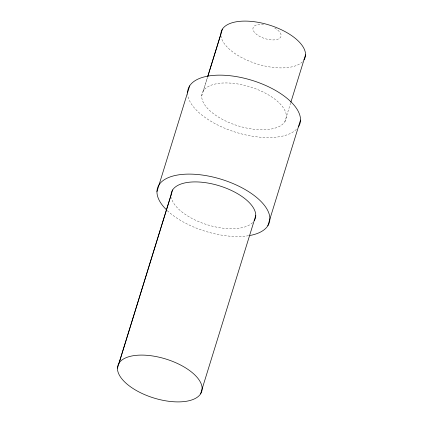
<?xml version="1.0" encoding="UTF-8"?>
<svg xmlns="http://www.w3.org/2000/svg" width="423" height="423" viewBox="0 0 423 423"><rect width="100%" height="100%" fill="white"/><g stroke="black" fill="none" stroke-linecap="round" stroke-linejoin="round"><path stroke-width="0.32" stroke-dasharray="2.12 1.59" d="M203.262 90.977L207.556 77.092M201.702 96.069L207.566 77.134M284.838 121.729A43.876 20.394 17.2 0 0 233.507 83.379A43.876 20.394 17.2 0 0 213.8 113.951A43.876 20.394 17.2 0 0 284.838 121.729L290.691 102.752M274.728 28.061A14.625 6.8 17.2 0 1 276.605 39.582A14.625 6.8 17.2 0 1 254.63 32.555A14.625 6.8 17.2 0 1 263.508 24.476M248.629 235.711A58.501 27.194 17.2 0 1 167.122 210.443M302.387 61.821A43.876 20.394 17.2 0 1 255.413 63.424A43.876 20.394 17.2 0 1 220.854 34.829M252.605 222.635A43.876 20.394 17.2 0 1 207.455 224.819A43.876 20.394 17.2 0 1 171.304 197.541M296.46 129.29A58.501 27.194 17.2 0 1 233.67 131.585A58.501 27.194 17.2 0 1 187.59 93.25"/><path stroke-width="0.63" d="M156.954 191.603L189.663 85.853M119.016 363.119L172.626 189.938M207.751 76.463L222.408 29.129M117.462 368.211L171.072 195.029A43.876 20.394 17.2 0 1 219.373 185.808A43.876 20.394 17.2 0 1 254.202 220.69M207.762 76.505L220.848 34.221A43.876 20.394 17.2 0 1 269.15 24.999A43.876 20.394 17.2 0 1 303.984 59.881M200.592 393.871A43.876 20.394 17.2 0 0 149.266 355.526A43.876 20.394 17.2 0 0 129.554 386.093A43.876 20.394 17.2 0 0 200.592 393.871L255.756 215.598M290.892 102.165L305.538 54.789M267.801 225.819L300.504 120.063M166.683 210.014A58.501 27.194 17.2 0 1 180.087 174.646A58.501 27.194 17.2 0 1 257.776 198.429A58.501 27.194 17.2 0 1 249.903 235.495M187.59 92.642A58.501 27.194 17.2 0 1 251.992 80.344A58.501 27.194 17.2 0 1 298.432 126.852"/></g></svg>
